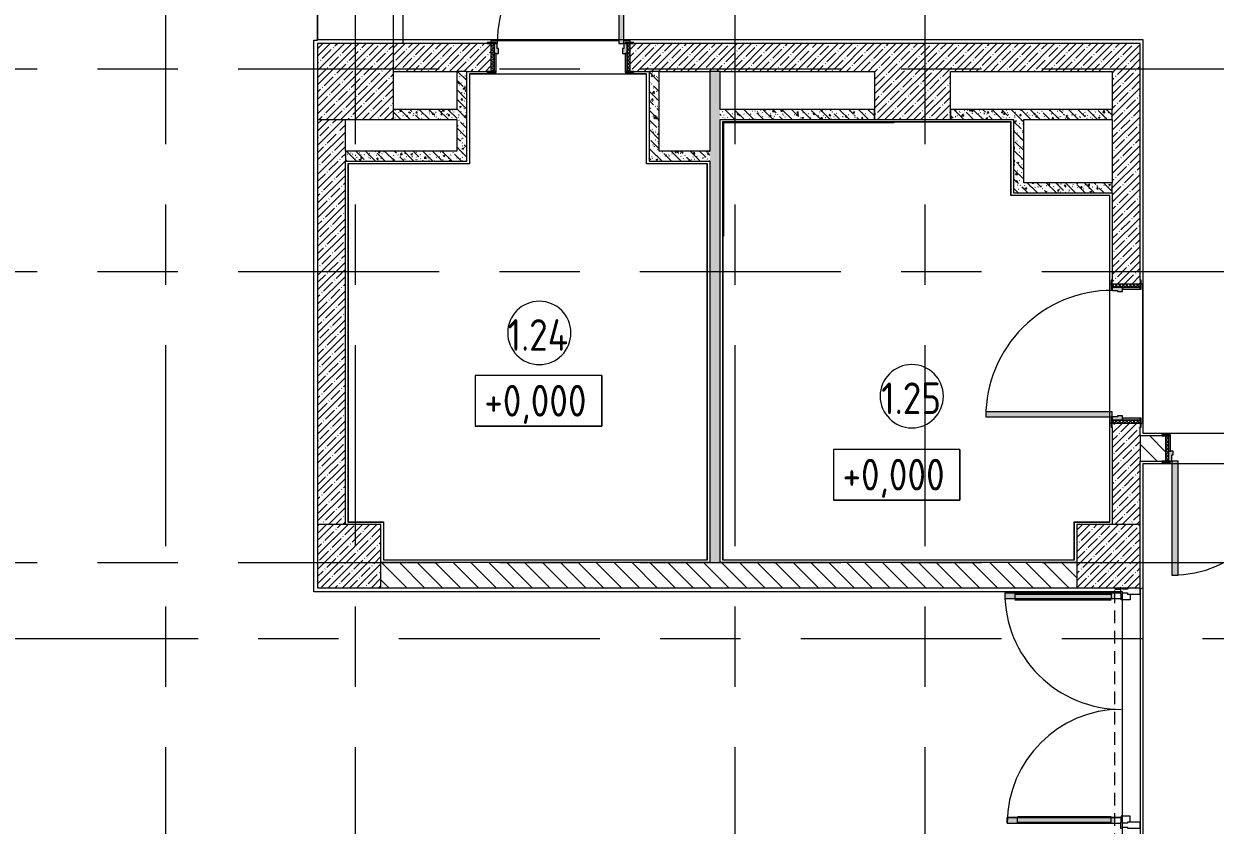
# Model space of a CAD drawing. Header units: millimetres. Extents: x -4029 to 232974, y -8553 to 104777.
# Drawn here: x 11389 to 20803, y 9025 to 15355 of the extents above; entities that cross this region are included whole.
import ezdxf

# ---------------------------------------------------------------- set-up
doc = ezdxf.new("R2010")
doc.units = ezdxf.units.MM
doc.linetypes.add('200_ШТРИХ__ш1_п0_6_', pattern=[160, 100, -60])
doc.linetypes.add('Осевая', pattern=[3175, 635, -476.25, 1587.5, -476.25])
for name, color, linetype, lineweight in [('A-AREA-BNDY', 7, 'Continuous', 9), ('A-AREA-IDEN', 7, 'Continuous', 9), ('A-DETL-MBND-1', 7, '200_ШТРИХ__ш1_п0_6_', 9), ('A-GLAZ-CWMG', 7, 'Continuous', 9), ('A-WALL-1', 7, 'Continuous', 13), ('G-ANNO-DIMS', 7, 'Continuous', 9), ('I-WALL', 7, 'Continuous', 9), ('S-COLS', 7, 'Continuous', 9), ('Оси-2', 7, 'Осевая', 9)]:
    doc.layers.add(name, color=color, linetype=linetype, lineweight=lineweight)
for name, color, linetype, lineweight, true_color in [('A-DETL-GENF-2', 7, 'Continuous', 9, 0xe2e2e2), ('A-DETL-GENF-3', 7, 'Continuous', 9, 0xaaaaaa), ('A-DOOR-1', 7, 'Continuous', 9, 0xaaaaaa), ('A-DOOR-2', 7, 'Continuous', 9, 0xe2e2e2), ('A-DOOR-FRAM-1', 7, 'Continuous', 9, 0xe2e2e2), ('A-DOOR-FRAM-2', 7, 'Continuous', 9, 0xaaaaaa), ('A-FLOR-1', 7, 'Continuous', 9, 0xaaaaaa), ('I-WALL-1', 7, 'Continuous', 9, 0x787878)]:
    doc.layers.add(name, color=color, linetype=linetype, lineweight=lineweight, true_color=true_color)
doc.styles.add('GOST Common', font='', dxfattribs={"width": 0.9, "height": 250})
doc.styles.get('GOST Common').set_extended_font_data('GOST Common')
pattern_1 = [(45, (0, 0), (-57.02463, 57.02463), []), (45, (57.025, 0), (-57.02463, 57.02463), [100.806, -20.161, 3.353, -16.808])]
pattern_2 = [(135, (0, 0), (-70.71068, -70.71068), [])]
pattern_3 = [(135, (1751.41, 174.685), (-14.14214, -14.14214), []), (225, (1751.41, 174.685), (14.14214, -14.14214), [])]
pattern_4 = [(45, (-371.384, 174.685), (-14.1421, 14.1421), []), (135, (-371.384, 174.685), (-14.1421, -14.1421), [])]
pattern_5 = [(135, (0, 0), (-75.43415, -75.43415), [106.68, -17.78, 3.556, -17.78]), (135, (0, 75.39), (-75.43415, -75.43415), []), (50, (0, 0), (127.5292, -11.15758), [13.335, -146.685]), (355, (0, 0), (-24.66966, 133.74), [10.668, -117.348]), (100.451, (10.63, -0.93), (102.85973, 122.5818), [11.333, -124.663]), (46.184, (0, 35.56), (189.7552, -29.4304), [20.002, -220.027]), (96.636, (15.81, 33.1), (166.1822, 173.1996), [17, -186.995]), (351.184, (0, 35.56), (166.184, 173.1976), [16.002, -176.022]), (21, (17.78, 26.67), (106.13027, -71.58603), [13.335, -146.685]), (326, (17.78, 26.67), (43.2619, 128.93175), [10.668, -117.348]), (71.451, (26.62, 20.7), (149.392, 57.34505), [11.333, -124.663]), (37.5, (0, 0), (2.16223, 59.18836), [3.353, -112.573, 3.353, -115.773, -117.793]), (37.5, (0, 0), (2.16223, 59.18836), [-235.052, 3.353, -114.44]), (7.5, (0, 0), (46.77386, 70.12615), [3.353, -64.567, 3.353, -109.906, -44.894]), (7.5, (0, 0), (46.77386, 70.12615), [-181.178, 3.353, -41.542]), (327.5, (-39.65, 0), (94.91367, -4.01009), [3.353, -41.097, 3.353, -135.331, -184.023]), (327.5, (-39.65, 0), (94.91367, -4.01009), [-183.134, 3.353, -180.67]), (317.5, (-57.43, 0), (103.69057, 17.79882), [3.353, -54.432, 3.353, -88.748, -130.683]), (317.5, (-57.43, 0), (103.69057, 17.79882), [-149.885, 3.353, -127.33])]

# ---------------------------------------------------------------- blocks, each defined once
blk = doc.blocks.new('BSC_Колонна _Прямоугольная - 600х600-V3-План монтажа стен и перегородок 1 этажа в осях 1-12')
at = {"layer": 'S-COLS'}
h = blk.add_hatch(dxfattribs=at)
h.set_pattern_fill('FP_7', color=256, style=0, pattern_type=2)
h.set_pattern_definition([(45, (-14010, -14900), (-57.02463, 57.02463), []), (45, (-13952.975, -14900), (-57.02463, 57.02463), [100.806, -20.161, 3.353, -16.808])])
h.paths.add_polyline_path([(-80, -300), (300, -300), (300, 300), (-300, 300), (-300, -300)])
for p, q in [((300, 300), (-300, 300)), ((-300, 300), (-300, -300)), ((300, -300), (300, 300)), ((-300, -300), (300, -300))]:
    blk.add_line(p, q, dxfattribs=at)
blk = doc.blocks.new('Дверь_Витражная_остекление_ - ДВН_CОШ в витраже-31920700-План монтажа стен и перегородок 1 этажа в осях 1-12')
at = {"layer": 'A-DETL-GENF-2'}
for points in [[(-865, -360.3), (-865, -60.3), (-910, -60.3), (-910, -930), (-865, -930), (-865, -880.3)], [(910, -910), (910, -60.3), (865, -60.3), (865, -910)]]:
    blk.add_hatch(color=256, dxfattribs=at).paths.add_polyline_path(points)
at = {"layer": 'A-DETL-GENF-3'}
for p, q in [((-900, 60), (-855, 60)), ((-855, 60), (-855, -10)), ((900, 60), (855, 60)), ((855, 60), (855, -10)), ((-910, -930), (-910, -17)), ((-910, -17), (-910, -930)), ((-910, -90), (-865, -90)), ((-865, -10), (-900, -10)), ((-865, -10), (-900, -10)), ((-855, -10), (-900, -10)), ((-900, -850), (-900, -90)), ((-865, -930), (-865, -10)), ((-865, -930), (-865, -10)), ((-856, -850), (-856, -90)), ((855, -10), (900, -10)), ((856, -830), (856, -90)), ((865, -10), (900, -10)), ((865, -910), (865, -10)), ((865, -10), (865, -910)), ((900, -10), (865, -10)), ((910, -90), (865, -90)), ((900, -830), (900, -90)), ((910, -910), (910, -17)), ((910, -910), (910, -17)), ((910, -830), (865, -830)), ((-910, -850), (-865, -850)), ((-910, -930), (-865, -930)), ((-910, -930), (-865, -930)), ((910, -910), (865, -910)), ((865, -910), (910, -910))]:
    blk.add_line(p, q, dxfattribs=at)
at = {"layer": 'A-DOOR-1'}
for p, q in [((-910, -930), (-910, -17)), ((910, -910), (910, -17))]:
    blk.add_line(p, q, dxfattribs=at)
for centre, radius, start, end in [((-910, -10), 920, 270, 0), ((910, -10), 900, 180, 270)]:
    blk.add_arc(centre, radius, start, end, dxfattribs=at)
blk = doc.blocks.new('Прямоугольный импост - Импост структурный с накладкой - 160мм Темный-31915521-План монтажа стен и перегородок 1 этажа в осях 1-12')
at = {"layer": 'A-GLAZ-CWMG'}
for p, q in [((-25, 17), (25, 17)), ((-15, 0), (-25, 0)), ((-15, -40), (-15, 0)), ((25, 0), (15, 0)), ((15, 0), (15, -40)), ((25, 17), (25, 0)), ((-25, -40), (-15, -40)), ((15, -40), (25, -40)), ((25, -40), (25, -140)), ((25, -140), (-25, -140))]:
    blk.add_line(p, q, dxfattribs=at)
blk = doc.blocks.new('Прямоугольный импост - Импост структурный с накладкой - 160мм Темный-30755591-План монтажа стен и перегородок 1 этажа в осях 1-12')
at = {"layer": 'A-GLAZ-CWMG'}
for p, q in [((-25, 0), (-25, 17)), ((-25, 17), (25, 17)), ((-15, 0), (-25, 0)), ((-15, -40), (-15, 0)), ((25, 0), (15, 0)), ((15, 0), (15, -40)), ((25, 17), (25, 0)), ((-25, -140), (-25, -40)), ((-25, -40), (-15, -40)), ((15, -40), (25, -40)), ((25, -40), (25, -140)), ((25, -140), (-25, -140))]:
    blk.add_line(p, q, dxfattribs=at)
blk = doc.blocks.new('110_Дверь_СКБ_1Ст_Внутренняя1 - Д-13 1100x2100h_кладовая-33288301-План монтажа стен и перегородок 1 этажа в осях 1-12')
at = {"layer": 'A-DOOR-1'}
h = blk.add_hatch(dxfattribs=at)
h.set_pattern_fill('FP_41', color=256, style=0, pattern_type=2)
h.set_pattern_definition(pattern_3)
h.paths.add_polyline_path([(558.8, -110), (562.5, -110), (562.5, 110), (537.5, 110), (537.5, -110)])
at = {"layer": 'A-DOOR-2'}
h = blk.add_hatch(color=256, dxfattribs=at)
h.paths.add_polyline_path([(537.5, 30), (537.5, 110), (512.5, 110), (512.5, 70), (502.5, 70), (502.5, 30), (533.2, 30)])
h.paths.add_polyline_path([(-497.5, 30), (-477.5, 30), (-477.5, 70), (-487.5, 70), (-487.5, 110), (-512.5, 110), (-512.5, 30)])
at = {"layer": 'A-DOOR-FRAM-1'}
for points in [[(512.5, 110), (512.5, 1110), (472.5, 1110), (472.5, 110)], [(-512.5, 110), (-497.5, 110), (-497.5, 118), (-567.5, 118), (-567.5, 110), (-537.5, 110)], [(522.5, 110), (592.5, 110), (592.5, 118), (522.5, 118)], [(-497.5, -110), (-497.5, 30), (-512.5, 30), (-512.5, -110)], [(537.5, -110), (537.5, 30), (522.5, 30), (522.5, -110)], [(-567.5, -118), (-497.5, -118), (-497.5, -110), (-567.5, -110)], [(537.5, -118), (592.5, -118), (592.5, -110), (522.5, -110), (522.5, -118)]]:
    blk.add_hatch(color=256, dxfattribs=at).paths.add_polyline_path(points)
at = {"layer": 'A-DOOR-FRAM-2'}
h = blk.add_hatch(dxfattribs=at)
h.set_pattern_fill('FP_42', color=256, style=0, pattern_type=2)
h.set_pattern_definition(pattern_4)
h.paths.add_polyline_path([(-537.5, -110), (-512.5, -110), (-512.5, 110), (-537.5, 110)])
at = {"layer": 'A-DOOR-1'}
for p, q in [((512.5, 1110), (472.5, 1110)), ((472.5, 1110), (472.5, 110)), ((512.5, 110), (512.5, 1110)), ((472.5, 110), (512.5, 110))]:
    blk.add_line(p, q, dxfattribs=at)
blk.add_arc((512.5, 110), 1000, 90, 180, dxfattribs=at)
at = {"layer": 'A-DOOR-FRAM-2'}
for p, q in [((-497.5, 118), (-567.5, 118)), ((-567.5, 118), (-567.5, 110)), ((-567.5, 110), (-497.5, 110)), ((-512.5, 110), (-537.5, 110)), ((-537.5, 110), (-537.5, -110)), ((-487.5, 110), (-512.5, 110)), ((-512.5, 110), (-512.5, 30)), ((-512.5, -110), (-512.5, 110)), ((-497.5, 110), (-512.5, 110)), ((-512.5, 110), (-512.5, 109)), ((-512.5, 109), (-497.5, 109)), ((-497.5, 110), (-497.5, 118)), ((-497.5, 109), (-497.5, 110)), ((-487.5, 70), (-487.5, 110)), ((512.5, 110), (512.5, 70)), ((537.5, 110), (512.5, 110)), ((592.5, 118), (522.5, 118)), ((522.5, 118), (522.5, 110)), ((537.5, 110), (522.5, 110)), ((522.5, 110), (522.5, 109)), ((522.5, 110), (592.5, 110)), ((522.5, 109), (537.5, 109)), ((537.5, 30), (537.5, 110)), ((562.5, 110), (537.5, 110)), ((537.5, 110), (537.5, -110)), ((537.5, 109), (537.5, 110)), ((562.5, -110), (562.5, 110)), ((592.5, 110), (592.5, 118)), ((-512.5, 30), (-477.5, 30)), ((-497.5, 30), (-512.5, 30)), ((-512.5, 30), (-512.5, -110)), ((-497.5, -110), (-497.5, 30)), ((-477.5, 70), (-487.5, 70)), ((-477.5, 30), (-477.5, 70)), ((512.5, 70), (502.5, 70)), ((502.5, 70), (502.5, 30)), ((502.5, 30), (537.5, 30)), ((537.5, 30), (522.5, 30)), ((522.5, 30), (522.5, -110)), ((537.5, -110), (537.5, 30)), ((-497.5, -110), (-567.5, -110)), ((-567.5, -110), (-567.5, -118)), ((-567.5, -118), (-497.5, -118)), ((-537.5, -110), (-512.5, -110)), ((-512.5, -110), (-497.5, -110)), ((-497.5, -118), (-497.5, -110)), ((522.5, -110), (537.5, -110)), ((592.5, -110), (522.5, -110)), ((522.5, -110), (522.5, -118)), ((522.5, -118), (592.5, -118)), ((537.5, -110), (562.5, -110)), ((592.5, -118), (592.5, -110))]:
    blk.add_line(p, q, dxfattribs=at)
blk = doc.blocks.new('DOR__перегородка__Прямоугольная - ТП-2_ Вн_ДПГ_9480х4200h_2-23998078-План монтажа стен и перегородок 1 этажа в осях 1-12')
at = {"layer": 'A-DOOR-1'}
for p, q in [((0, 0), (2650, 0)), ((3250, 0), (6400, 0)), ((7000, 0), (9480, 0)), ((0, -75), (1987.4, -75)), ((2137.4, -75), (4324.5, -75)), ((4474.5, -75), (4486.7, -75)), ((4636.7, -75), (6823.8, -75)), ((6973.8, -75), (6985, -75)), ((7135, -75), (9323.2, -75)), ((9105.2, -200.9), (9105.2, -75)), ((9180.2, -157.6), (9180.2, -75)), ((9255.2, -114.3), (9255.2, -75)), ((9473.2, -75), (9480, -75)), ((9330.2, -1474.2), (9330.2, -157.6)), ((9405.2, -1474.2), (9405.2, -114.3)), ((9180.2, -1474.2), (9180.2, -244.2)), ((9255.2, -1474.2), (9255.2, -200.9)), ((9105.2, -1474.2), (9105.2, -287.5)), ((9480, -1474.2), (9480, -450)), ((9105.2, -1474.2), (9480, -1474.2))]:
    blk.add_line(p, q, dxfattribs=at)
at = {"layer": 'A-DOOR-FRAM-2'}
for p, q in [((2019.1, -6.7), (1981.6, -71.7)), ((1981.6, -71.7), (3193.9, -771.8)), ((3231.5, -706.9), (2019.1, -6.7)), ((4442.7, -6.7), (3230.4, -706.9)), ((3267.9, -771.8), (4480.3, -71.7)), ((4480.3, -71.7), (4442.7, -6.7)), ((4518.4, -6.7), (4480.9, -71.7)), ((4480.9, -71.7), (5693.3, -771.8)), ((5730.8, -706.9), (4518.4, -6.7)), ((6942.1, -6.7), (5729.7, -706.9)), ((5767.3, -771.8), (6979.6, -71.7)), ((6979.6, -71.7), (6942.1, -6.7)), ((7016.7, -6.7), (6979.2, -71.7)), ((6979.2, -71.7), (8191.6, -771.8)), ((8229.1, -706.9), (7016.7, -6.7)), ((9441.4, -6.7), (8229.1, -706.9)), ((8266.6, -771.8), (9478.9, -71.7)), ((9478.9, -71.7), (9441.4, -6.7)), ((3193.9, -771.8), (3231.5, -706.9)), ((3230.4, -706.9), (3267.9, -771.8)), ((5693.3, -771.8), (5730.8, -706.9)), ((5729.7, -706.9), (5767.3, -771.8)), ((8191.6, -771.8), (8229.1, -706.9)), ((8229.1, -706.9), (8266.6, -771.8))]:
    blk.add_line(p, q, dxfattribs=at)
blk = doc.blocks.new('110_Дверь_СКБ_1Ст_Внутренняя1 - Д-4к_п__1100x2100h_Артистические EI30-23985503-План монтажа стен и перегородок 1 этажа в осях 1-12')
at = {"layer": 'A-DOOR-1'}
h = blk.add_hatch(dxfattribs=at)
h.set_pattern_fill('FP_41', color=256, style=0, pattern_type=2)
h.set_pattern_definition(pattern_3)
h.paths.add_polyline_path([(537.5, -110), (562.5, -110), (562.5, 110), (537.5, 110)])
at = {"layer": 'A-DOOR-2'}
h = blk.add_hatch(color=256, dxfattribs=at)
h.paths.add_polyline_path([(-512.5, 110), (-512.5, 30), (-477.5, 30), (-477.5, 70), (-487.5, 70), (-487.5, 110), (-497.5, 110)])
h.paths.add_polyline_path([(502.5, 54), (502.5, 30), (537.5, 30), (537.5, 110), (512.5, 110), (512.5, 70), (502.5, 70)])
at = {"layer": 'A-DOOR-FRAM-1'}
for points in [[(-487.5, 390), (-487.5, 110), (-447.5, 110), (-447.5, 1110), (-487.5, 1110)], [(-567.5, 117), (-567.5, 110), (-497.5, 110), (-497.5, 118), (-567.5, 118)], [(522.5, 110), (592.5, 110), (592.5, 118), (522.5, 118)], [(-512.5, -110), (-497.5, -110), (-497.5, 30), (-512.5, 30)], [(522.5, -110), (537.5, -110), (537.5, 30), (522.5, 30)], [(-567.5, -118), (-497.5, -118), (-497.5, -110), (-567.5, -110)], [(522.5, -110), (522.5, -118), (592.5, -118), (592.5, -110), (537.5, -110)]]:
    blk.add_hatch(color=256, dxfattribs=at).paths.add_polyline_path(points)
at = {"layer": 'A-DOOR-FRAM-2'}
h = blk.add_hatch(dxfattribs=at)
h.set_pattern_fill('FP_42', color=256, style=0, pattern_type=2)
h.set_pattern_definition(pattern_4)
h.paths.add_polyline_path([(-537.5, -110), (-512.5, -110), (-512.5, 110), (-537.5, 110)])
at = {"layer": 'A-DOOR-1'}
for p, q in [((-487.5, 1110), (-487.5, 110)), ((-447.5, 1110), (-487.5, 1110)), ((-447.5, 110), (-447.5, 1110)), ((-487.5, 110), (-447.5, 110))]:
    blk.add_line(p, q, dxfattribs=at)
blk.add_arc((-487.5, 110), 1000, 360, 90, dxfattribs=at)
at = {"layer": 'A-DOOR-FRAM-2'}
for p, q in [((-497.5, 118), (-567.5, 118)), ((-567.5, 118), (-567.5, 110)), ((-567.5, 110), (-497.5, 110)), ((-512.5, 110), (-537.5, 110)), ((-537.5, 110), (-537.5, -110)), ((-487.5, 110), (-512.5, 110)), ((-512.5, 110), (-512.5, 30)), ((-512.5, -110), (-512.5, 110)), ((-497.5, 110), (-512.5, 110)), ((-512.5, 110), (-512.5, 109)), ((-512.5, 109), (-497.5, 109)), ((-497.5, 110), (-497.5, 118)), ((-497.5, 109), (-497.5, 110)), ((-487.5, 70), (-487.5, 110)), ((512.5, 110), (512.5, 70)), ((537.5, 110), (512.5, 110)), ((592.5, 118), (522.5, 118)), ((522.5, 118), (522.5, 110)), ((537.5, 110), (522.5, 110)), ((522.5, 110), (522.5, 109)), ((522.5, 110), (592.5, 110)), ((522.5, 109), (537.5, 109)), ((537.5, 30), (537.5, 110)), ((562.5, 110), (537.5, 110)), ((537.5, 110), (537.5, -110)), ((537.5, 109), (537.5, 110)), ((562.5, -110), (562.5, 110)), ((592.5, 110), (592.5, 118)), ((-512.5, 30), (-477.5, 30)), ((-497.5, 30), (-512.5, 30)), ((-512.5, 30), (-512.5, -110)), ((-497.5, -110), (-497.5, 30)), ((-477.5, 70), (-487.5, 70)), ((-477.5, 30), (-477.5, 70)), ((512.5, 70), (502.5, 70)), ((502.5, 70), (502.5, 30)), ((502.5, 30), (537.5, 30)), ((537.5, 30), (522.5, 30)), ((522.5, 30), (522.5, -110)), ((537.5, -110), (537.5, 30)), ((-497.5, -110), (-567.5, -110)), ((-567.5, -110), (-567.5, -118)), ((-567.5, -118), (-497.5, -118)), ((-537.5, -110), (-512.5, -110)), ((-512.5, -110), (-497.5, -110)), ((-497.5, -118), (-497.5, -110)), ((522.5, -110), (537.5, -110)), ((592.5, -110), (522.5, -110)), ((522.5, -110), (522.5, -118)), ((522.5, -118), (592.5, -118)), ((537.5, -110), (562.5, -110)), ((592.5, -118), (592.5, -110))]:
    blk.add_line(p, q, dxfattribs=at)
blk = doc.blocks.new('BSC_Колонна _Прямоугольная - 500х500-V30-План монтажа стен и перегородок 1 этажа в осях 1-12')
at = {"layer": 'S-COLS'}
h = blk.add_hatch(dxfattribs=at)
h.set_pattern_fill('FP_46', color=256, style=0, pattern_type=2)
h.set_pattern_definition([(45, (-19960, -11150), (-57.02463, 57.02463), []), (45, (-19902.975, -11150), (-57.02463, 57.02463), [100.806, -20.161, 3.353, -16.808])])
h.paths.add_polyline_path([(50, -250), (250, -250), (250, 250), (-250, 250), (-250, -250), (10, -250)])
for p, q in [((250, 250), (-250, 250)), ((-250, 250), (-250, -250)), ((250, -250), (250, 250)), ((-250, -250), (250, -250))]:
    blk.add_line(p, q, dxfattribs=at)
blk = doc.blocks.new('110_Дверь_СКБ_2Ст - Д-10 1800x2100h_Актовый зал EI30-23435156-План монтажа стен и перегородок 1 этажа в осях 1-12')
at = {"layer": 'A-DOOR-1'}
h = blk.add_hatch(dxfattribs=at)
h.set_pattern_fill('FP_50', color=256, style=0, pattern_type=2)
h.set_pattern_definition([(135, (1351.41, 164.685), (-14.1421, -14.1421), []), (225, (1351.41, 164.685), (14.1421, -14.1421), [])])
h.paths.add_polyline_path([(937.5, 100), (937.5, -100), (962.5, -100), (962.5, 100)])
at = {"layer": 'A-DOOR-2'}
for points in [[(-887.5, 1000), (-887.5, 100), (-837.5, 100), (-837.5, 1000)], [(862.5, 1000), (862.5, 100), (912.5, 100), (912.5, 1000)]]:
    blk.add_hatch(color=256, dxfattribs=at).paths.add_polyline_path(points)
h = blk.add_hatch(color=256, dxfattribs=at)
h.paths.add_polyline_path([(912.5, 100), (912.5, 50), (902.5, 50), (902.5, 20), (937.5, 20), (937.5, 100)])
h.paths.add_polyline_path([(-887.5, 100), (-912.5, 100), (-912.5, 20), (-877.5, 20), (-877.5, 50), (-887.5, 50)])
at = {"layer": 'A-DOOR-FRAM-1'}
for points in [[(-937.5, 108), (-967.5, 108), (-967.5, 100), (-897.5, 100), (-897.5, 108), (-916.5, 108)], [(962.5, 108), (922.5, 108), (922.5, 100), (992.5, 100), (992.5, 108)], [(-897.5, 20), (-912.5, 20), (-912.5, -100), (-897.5, -100)], [(937.5, 20), (922.5, 20), (922.5, -100), (937.5, -100)], [(-897.5, -100), (-967.5, -100), (-967.5, -108), (-897.5, -108)], [(962.5, -100), (922.5, -100), (922.5, -108), (992.5, -108), (992.5, -100)]]:
    blk.add_hatch(color=256, dxfattribs=at).paths.add_polyline_path(points)
at = {"layer": 'A-DOOR-FRAM-2'}
h = blk.add_hatch(dxfattribs=at)
h.set_pattern_fill('FP_51', color=256, style=0, pattern_type=2)
h.set_pattern_definition([(45, (-771.384, 164.685), (-14.1421, 14.1421), []), (135, (-771.384, 164.685), (-14.1421, -14.1421), [])])
h.paths.add_polyline_path([(-937.5, 100), (-937.5, -100), (-912.5, -100), (-912.5, 100)])
at = {"layer": 'A-DOOR-1'}
for p, q in [((-887.5, 1000), (-887.5, 100)), ((-837.5, 1000), (-887.5, 1000)), ((-837.5, 100), (-837.5, 1000)), ((912.5, 1000), (862.5, 1000)), ((862.5, 1000), (862.5, 100)), ((912.5, 100), (912.5, 1000)), ((-887.5, 100), (-837.5, 100)), ((862.5, 100), (912.5, 100))]:
    blk.add_line(p, q, dxfattribs=at)
for centre, start, end in [((-887.5, 100), 0, 90), ((912.5, 100), 90, 180)]:
    blk.add_arc(centre, 900, start, end, dxfattribs=at)
at = {"layer": 'A-DOOR-FRAM-2'}
for p, q in [((-897.5, 108), (-967.5, 108)), ((-967.5, 108), (-967.5, 100)), ((-967.5, 100), (-897.5, 100)), ((-912.5, 100), (-937.5, 100)), ((-937.5, 100), (-937.5, -100)), ((-887.5, 100), (-912.5, 100)), ((-912.5, 100), (-912.5, 20)), ((-912.5, -100), (-912.5, 100)), ((-897.5, 100), (-897.5, 108)), ((-887.5, 50), (-887.5, 100)), ((912.5, 100), (912.5, 50)), ((937.5, 100), (912.5, 100)), ((992.5, 108), (922.5, 108)), ((922.5, 108), (922.5, 100)), ((922.5, 100), (992.5, 100)), ((937.5, 20), (937.5, 100)), ((962.5, 100), (937.5, 100)), ((937.5, 100), (937.5, -100)), ((962.5, -100), (962.5, 100)), ((992.5, 100), (992.5, 108)), ((-912.5, 20), (-877.5, 20)), ((-897.5, 20), (-912.5, 20)), ((-912.5, 20), (-912.5, -100)), ((-897.5, -100), (-897.5, 20)), ((-877.5, 50), (-887.5, 50)), ((-877.5, 20), (-877.5, 50)), ((912.5, 50), (902.5, 50)), ((902.5, 50), (902.5, 20)), ((902.5, 20), (937.5, 20)), ((937.5, 20), (922.5, 20)), ((922.5, 20), (922.5, -100)), ((937.5, -100), (937.5, 20)), ((-897.5, -100), (-967.5, -100)), ((-967.5, -100), (-967.5, -108)), ((-967.5, -108), (-897.5, -108)), ((-937.5, -100), (-912.5, -100)), ((-912.5, -100), (-897.5, -100)), ((-897.5, -108), (-897.5, -100)), ((922.5, -100), (937.5, -100)), ((992.5, -100), (922.5, -100)), ((922.5, -100), (922.5, -108)), ((922.5, -108), (992.5, -108)), ((937.5, -100), (962.5, -100)), ((992.5, -108), (992.5, -100))]:
    blk.add_line(p, q, dxfattribs=at)
blk = doc.blocks.new('BSC_Колонна _Прямоугольная - 500х500-V38-План монтажа стен и перегородок 1 этажа в осях 1-12')
at = {"layer": 'S-COLS'}
h = blk.add_hatch(dxfattribs=at)
h.set_pattern_fill('FP_64', color=256, style=0, pattern_type=2)
h.set_pattern_definition([(45, (-13960, -11150), (-57.02463, 57.02463), []), (45, (-13902.975, -11150), (-57.02463, 57.02463), [100.806, -20.161, 3.353, -16.808])])
h.paths.add_polyline_path([(-250, -250), (250, -250), (250, 250), (-250, 250), (-250, 247.8)])
for p, q in [((250, 250), (-250, 250)), ((-250, 250), (-250, -250)), ((250, -250), (250, 250)), ((-250, -250), (250, -250))]:
    blk.add_line(p, q, dxfattribs=at)
blk = doc.blocks.new('BSC_Колонна _Прямоугольная - 500х500-21690934-План монтажа стен и перегородок 1 этажа в осях 1-12')
at = {"layer": 'S-COLS'}
for p, q in [((250, 250), (-250, 250)), ((-250, 250), (-250, -250)), ((250, -250), (250, 250)), ((-250, -250), (250, -250))]:
    blk.add_line(p, q, dxfattribs=at)
blk = doc.blocks.new('Прямоугольный импост - Импост структурный с накладкой - 160мм-31915517-План монтажа стен и перегородок 1 этажа в осях 1-12')
at = {"layer": 'A-GLAZ-CWMG'}
for p, q in [((0, 17), (-50, 17)), ((-50, 17), (-50, 0)), ((-50, 0), (-40, 0)), ((-40, 0), (-40, -40)), ((-10, -40), (-10, 0)), ((-10, 0), (0, 0)), ((-40, -40), (-50, -40)), ((-50, -40), (-50, -140)), ((0, -40), (-10, -40)), ((-50, -140), (0, -140))]:
    blk.add_line(p, q, dxfattribs=at)
blk = doc.blocks.new('Марка_Помещения - Номер-25198446-План монтажа стен и перегородок 1 этажа в осях 1-12')
at = {"layer": 'A-AREA-IDEN'}
for start, end in [(360, 180), (180, 360)]:
    blk.add_arc((0, 0), 2.5, start, end, dxfattribs=at)
blk = doc.blocks.new('Высотные отметки - 10х4_h_-17668695-План монтажа стен и перегородок 1 этажа в осях 1-12')
at = {"layer": 'G-ANNO-DIMS'}
for p, q in [((-5, 4), (-5, 0)), ((5, 4), (-5, 4)), ((5, 4), (-5, 4)), ((-5, 4), (-5, 0)), ((5, 4), (5, 0)), ((5, 0), (5, 4)), ((5, 0), (-5, 0)), ((-5, 0), (5, 0))]:
    blk.add_line(p, q, dxfattribs=at)

msp = doc.modelspace()

# ---------------------------------------------------------------- hatches: boundary and pattern name
at = {"layer": 'I-WALL'}
h = msp.add_hatch(dxfattribs=at)
h.set_pattern_fill('FP_1', color=256, style=0, pattern_type=2)
h.set_pattern_definition(pattern_1)
h.paths.add_polyline_path([(14310, 14980), (15080, 14980), (15080, 15200), (14310, 15200), (14310, 15000)])
h.paths.add_polyline_path([(19970, 14980), (20210, 14980), (20210, 15200), (18710.2566, 15200), (18710.2566, 14980), (19766.2086, 14980)])
h.paths.add_polyline_path([(16330, 14980), (18110.2566, 14980), (18110.2566, 15200), (16180, 15200), (16180, 14980), (16310, 14980)])
h = msp.add_hatch(dxfattribs=at)
h.set_pattern_fill('FP_1', color=256, style=0, pattern_type=2)
h.set_pattern_definition(pattern_1)
h.paths.add_polyline_path([(20210, 11400), (20210, 12200), (19990, 12200), (19990, 11400), (20010, 11400)])
h.paths.add_polyline_path([(19990, 13300), (20210, 13300), (20210, 14980), (19990, 14980), (19990, 13330)])
h = msp.add_hatch(dxfattribs=at)
h.set_pattern_fill('FP_1', color=256, style=0, pattern_type=2)
h.set_pattern_definition(pattern_1)
h.paths.add_polyline_path([(13710, 11400), (13930, 11400), (13930, 14600), (13710, 14600), (13710, 11420)])
h = msp.add_hatch(dxfattribs=at)
h.set_pattern_fill('FP_18', color=256, style=0, pattern_type=2)
h.set_pattern_definition(pattern_2)
h.paths.add_polyline_path([(20210, 11899.9998), (20410, 11899.9998), (20410, 12099.9998), (20210, 12099.9998)])
h.paths.add_polyline_path([(22570, 11899.9998), (22590, 11899.9998), (22590, 12099.9998), (22310, 12099.9998), (22310, 11899.9998), (22456.7624, 11899.9998)])
h = msp.add_hatch(dxfattribs=at)
h.set_pattern_fill('FP_18', color=256, style=0, pattern_type=2)
h.set_pattern_definition(pattern_2)
h.paths.add_polyline_path([(19190, 10900), (19710, 10900), (19710, 11100), (14210, 11100), (14210, 10900), (17075.6547, 10900)])
at = {"layer": 'I-WALL-1'}
h = msp.add_hatch(dxfattribs=at)
h.set_pattern_fill('FP_43', color=256, style=0, pattern_type=2)
h.set_pattern_definition(pattern_5)
h.paths.add_polyline_path([(14890, 14350), (14890, 14980), (14810, 14980), (14810, 14350)])
h = msp.add_hatch(dxfattribs=at)
h.set_pattern_fill('FP_43', color=256, style=0, pattern_type=2)
h.set_pattern_definition(pattern_5)
h.paths.add_polyline_path([(16330, 14350), (16410, 14350), (16410, 14980), (16330, 14980), (16330, 14832.9965)])
h = msp.add_hatch(dxfattribs=at)
h.set_pattern_fill('FP_43', color=256, style=0, pattern_type=2)
h.set_pattern_definition(pattern_5)
h.paths.add_polyline_path([(16890, 11100), (16890, 14980), (16810, 14980), (16810, 11100)])
h = msp.add_hatch(dxfattribs=at)
h.set_pattern_fill('FP_43', color=256, style=0, pattern_type=2)
h.set_pattern_definition(pattern_5)
h.paths.add_polyline_path([(14788.6666, 14600), (14810, 14600), (14810, 14680), (14310, 14680), (14310, 14600), (14385.1008, 14600)])
h = msp.add_hatch(dxfattribs=at)
h.set_pattern_fill('FP_43', color=256, style=0, pattern_type=2)
h.set_pattern_definition(pattern_5)
h.paths.add_polyline_path([(16890, 14600), (18110, 14600), (18110, 14680), (16890, 14680)])
h = msp.add_hatch(dxfattribs=at)
h.set_pattern_fill('FP_43', color=256, style=0, pattern_type=2)
h.set_pattern_definition(pattern_5)
h.paths.add_polyline_path([(19210, 14600), (19990, 14600), (19990, 14680), (18710.2566, 14680), (18710.2566, 14600), (19190, 14600)])
h = msp.add_hatch(dxfattribs=at)
h.set_pattern_fill('FP_43', color=256, style=0, pattern_type=2)
h.set_pattern_definition(pattern_5)
h.paths.add_polyline_path([(19290, 14020), (19290, 14600), (19210, 14600), (19210, 14020)])
h = msp.add_hatch(dxfattribs=at)
h.set_pattern_fill('FP_43', color=256, style=0, pattern_type=2)
h.set_pattern_definition(pattern_5)
h.paths.add_polyline_path([(14230, 14270), (14890, 14270), (14890, 14350), (13930, 14350), (13930, 14270), (13950, 14270)])
h = msp.add_hatch(dxfattribs=at)
h.set_pattern_fill('FP_43', color=256, style=0, pattern_type=2)
h.set_pattern_definition(pattern_5)
h.paths.add_polyline_path([(16410, 14270), (16810, 14270), (16810, 14350), (16330, 14350), (16330, 14270), (16338.2608, 14270)])
h = msp.add_hatch(dxfattribs=at)
h.set_pattern_fill('FP_43', color=256, style=0, pattern_type=2)
h.set_pattern_definition(pattern_5)
h.paths.add_polyline_path([(19290, 14020), (19990, 14020), (19990, 14100), (19290, 14100)])
at = {"layer": 'S-COLS'}
h = msp.add_hatch(dxfattribs=at)
h.set_pattern_fill('FP_1', color=256, style=0, pattern_type=2)
h.set_pattern_definition(pattern_1)
h.paths.add_polyline_path([(18710.2566, 14600), (18710.2566, 15200), (18110.2566, 15200), (18110.2566, 14600)])

# ---------------------------------------------------------------- linework, layer by layer
at = {"layer": 'A-AREA-BNDY', "flags": 128}
for points in [[(21879, 26848.9999), (20221, 26848.9999), (20221, 26476.1866), (18741.2566, 26476.1866), (18741.2566, 26269), (18079.2566, 26269), (18079.2566, 26473.9999), (14781, 26473.9999), (14781, 24658.9999), (13710, 24658.9999), (13710, 22232), (14341, 22232), (14341, 21569), (13710, 21569), (13710, 18490.0001), (14341, 18490.0001), (14341, 17821.0001), (13710, 17821.0001), (13710, 15231.0001), (20231, 15231.0001), (20231, 12120.9998), (22569, 12120.9998)], [(7660, 7921), (20070.2565, 7921), (20070.2565, 10868.5), (13679, 10868.5), (13679, 15225.5001), (13710, 15225.5001), (13710, 17825.5001)]]:
    msp.add_lwpolyline(points, dxfattribs=at)
for points in [[(16789, 14249), (16309, 14249), (16309, 14959), (14911, 14959), (14911, 14249), (13951, 14249), (13951, 11421), (14231, 11421), (14231, 11121), (16789, 11121)], [(19189, 14579), (18264.5, 14579), (18264.5, 14573), (16918, 14573), (16918, 13679), (16911, 13679), (16911, 11121), (19689, 11121), (19689, 11421), (19969, 11421), (19969, 13999), (19189, 13999)], [(28040, 7921), (28040, 10879), (22569, 10879), (22569, 11878.9998), (20231, 11878.9998), (20231, 10900), (20210, 10890), (20210, 7921)]]:
    msp.add_lwpolyline(points, close=True, dxfattribs=at)
at = {"layer": 'A-DETL-MBND-1'}
for p, q in [((20010, 7900), (20010, 10890)), ((20010, 10890), (20053.2565, 10890)), ((20210, 10850.1026), (20210, 9049.9743))]:
    msp.add_line(p, q, dxfattribs=at)
at = {"layer": 'A-FLOR-1'}
for p, q in [((16090, 15220), (15080, 15220)), ((15080, 15220), (15080, 15208)), ((16180, 15220), (16130, 15220)), ((16180, 15208), (16180, 15220)), ((15080, 14972), (15080, 14960)), ((16180, 14960), (16180, 14972)), ((15080, 14960), (14910, 14960)), ((14910, 14960), (14910, 14250)), ((16310, 14960), (16180, 14960)), ((16310, 14250), (16310, 14960)), ((19190, 14580), (16910, 14580)), ((16910, 14580), (16910, 11120)), ((19190, 14000), (19190, 14580)), ((14910, 14250), (13950, 14250)), ((13950, 14250), (13950, 11420)), ((16790, 14250), (16310, 14250)), ((16790, 11120), (16790, 14250)), ((19970, 14000), (19190, 14000)), ((19970, 13300), (19970, 14000)), ((19982, 13300), (19970, 13300)), ((20230, 13300), (20218, 13300)), ((20230, 12200), (20230, 13300)), ((19970, 11420), (19970, 12200)), ((19970, 12200), (19982, 12200)), ((20218, 12200), (20230, 12200)), ((20460, 11879.9998), (20230, 11879.9998)), ((20230, 11879.9998), (20230, 7920)), ((22210, 11879.9998), (20510, 11879.9998)), ((13950, 11420), (14230, 11420)), ((14230, 11420), (14230, 11120)), ((19690, 11120), (19690, 11420)), ((19690, 11420), (19970, 11420)), ((14230, 11120), (16790, 11120)), ((16910, 11120), (19690, 11120))]:
    msp.add_line(p, q, dxfattribs=at)
at = {"layer": 'A-WALL-1'}
for p, q in [((14890, 14980), (14810, 14980)), ((16410, 14980), (16330, 14980)), ((16890, 14980), (16810, 14980)), ((19990, 14600), (19990, 14680)), ((13930, 14350), (13930, 14270)), ((19990, 14020), (19990, 14100)), ((20210, 12099.9998), (20210, 11899.9998)), ((16810, 11100), (16890, 11100))]:
    msp.add_line(p, q, dxfattribs=at)
at = {"layer": 'I-WALL'}
for p, q in [((15050, 15200), (14310, 15200)), ((18110.2566, 15200), (16210, 15200)), ((20210, 15200), (18710.2566, 15200)), ((20210, 13330), (20210, 15200)), ((14310, 14980), (14810, 14980)), ((14810, 14980), (14810, 14680)), ((14890, 14270), (14890, 14980)), ((14890, 14980), (15050, 14980)), ((16210, 14980), (16330, 14980)), ((16330, 14980), (16330, 14270)), ((16410, 14350), (16410, 14980)), ((16410, 14980), (16810, 14980)), ((16810, 14980), (16810, 14350)), ((16890, 14680), (16890, 14980)), ((16890, 14980), (18110.2566, 14980)), ((18710.2566, 14980), (19990, 14980)), ((19990, 14980), (19990, 14680)), ((13710, 14600), (13710, 11400)), ((13930, 14350), (13930, 14600)), ((14810, 14680), (14310, 14680)), ((14310, 14600), (14810, 14600)), ((14810, 14600), (14810, 14350)), ((18110, 14680), (16890, 14680)), ((16890, 11100), (16890, 14600)), ((16890, 14600), (18110, 14600)), ((18110, 14600), (18110, 14680)), ((19990, 14680), (18710.2566, 14680)), ((18710.2566, 14680), (18710.2566, 14600)), ((18710.2566, 14600), (19210, 14600)), ((19210, 14600), (19210, 14020)), ((19290, 14600), (19990, 14600)), ((19290, 14100), (19290, 14600)), ((19990, 14600), (19990, 14100)), ((14810, 14350), (13930, 14350)), ((16810, 14350), (16410, 14350)), ((13930, 11400), (13930, 14270)), ((13930, 14270), (14890, 14270)), ((16330, 14270), (16810, 14270)), ((16810, 14270), (16810, 11100)), ((19990, 14100), (19290, 14100)), ((19210, 14020), (19990, 14020)), ((19990, 14020), (19990, 13330)), ((19990, 12170), (19990, 11400)), ((20210, 12099.9998), (20210, 12170)), ((20380, 12099.9998), (20210, 12099.9998)), ((20210, 11400), (20210, 11899.9998)), ((20210, 11899.9998), (20380, 11899.9998)), ((16810, 11100), (14210, 11100)), ((19710, 11100), (16890, 11100)), ((14210, 10900), (19710, 10900))]:
    msp.add_line(p, q, dxfattribs=at)
at = {"layer": 'S-COLS'}
for p, q in [((18710.2566, 15200), (18110.2566, 15200)), ((18110.2566, 14980), (18110.2566, 14600)), ((18710.2566, 14600), (18710.2566, 14980)), ((18110.2566, 14600), (18710.2566, 14600))]:
    msp.add_line(p, q, dxfattribs=at)
at = {"layer": 'Оси-2'}
for p, q in [((12510, 593.7414), (12510, 24898.0711)), ((14010, 593.7414), (14010, 24898.0711)), ((17010, 593.7414), (17010, 24898.0711)), ((18510, 593.7414), (18510, 24898.0711)), ((-728.7494, 15000), (35660, 15000)), ((-728.7494, 13400), (35660, 13400)), ((-728.7494, 11100), (36035.9723, 11100)), ((541.2506, 10500), (36035.9723, 10500))]:
    msp.add_line(p, q, dxfattribs=at)

# ---------------------------------------------------------------- block references
at = {"layer": 'A-AREA-IDEN', "xscale": 99.99999999999993, "yscale": 99.99999999999993, "zscale": 99.99999999999993}
for p in [(15462.023, 12913.9054), (18405.1868, 12413.9054)]:
    msp.add_blockref('Марка_Помещения - Номер-25198446-План монтажа стен и перегородок 1 этажа в осях 1-12', p, dxfattribs=at)
at = {"layer": 'A-DOOR-1'}
for name, p, rotation in [('DOR__перегородка__Прямоугольная - ТП-2_ Вн_ДПГ_9480х4200h_2-23998078-План монтажа стен и перегородок 1 этажа в осях 1-12', (14310, 15199.9999), 90.00000000000044), ('110_Дверь_СКБ_1Ст_Внутренняя1 - Д-4к_п__1100x2100h_Артистические EI30-23985503-План монтажа стен и перегородок 1 этажа в осях 1-12', (20100, 12737.5), 90), ('110_Дверь_СКБ_2Ст - Д-10 1800x2100h_Актовый зал EI30-23435156-План монтажа стен и перегородок 1 этажа в осях 1-12', (21372.5, 11999.9998), 180), ('Дверь_Витражная_остекление_ - ДВН_CОШ в витраже-31920700-План монтажа стен и перегородок 1 этажа в осях 1-12', (20070.2565, 9950), 269.9999999999999)]:
    msp.add_blockref(name, p, dxfattribs=dict(at, rotation=rotation))
msp.add_blockref('110_Дверь_СКБ_1Ст_Внутренняя1 - Д-13 1100x2100h_кладовая-33288301-План монтажа стен и перегородок 1 этажа в осях 1-12', (15617.5, 15090), dxfattribs=at)
at = {"layer": 'A-GLAZ-CWMG', "extrusion": (0, 0, -1), "rotation": 270.0000000000001}
for name, p in [('Прямоугольный импост - Импост структурный с накладкой - 160мм Темный-31915521-План монтажа стен и перегородок 1 этажа в осях 1-12', (-20070.2565, 10875)), ('Прямоугольный импост - Импост структурный с накладкой - 160мм Темный-30755591-План монтажа стен и перегородок 1 этажа в осях 1-12', (-20070.2565, 9025))]:
    msp.add_blockref(name, p, dxfattribs=at)
at = {"layer": 'A-GLAZ-CWMG', "rotation": 89.99999999999993}
msp.add_blockref('Прямоугольный импост - Импост структурный с накладкой - 160мм-31915517-План монтажа стен и перегородок 1 этажа в осях 1-12', (20070.2565, 10900), dxfattribs=at)
at = {"layer": 'G-ANNO-DIMS', "xscale": 99.99999999999993, "yscale": 99.99999999999993, "zscale": 99.99999999999993}
for p in [(15456.1277, 12176.1262), (18286.2315, 11592.4172)]:
    msp.add_blockref('Высотные отметки - 10х4_h_-17668695-План монтажа стен и перегородок 1 этажа в осях 1-12', p, dxfattribs=at)
at = {"layer": 'S-COLS'}
for name, p in [('BSC_Колонна _Прямоугольная - 600х600-V3-План монтажа стен и перегородок 1 этажа в осях 1-12', (14010, 14900)), ('BSC_Колонна _Прямоугольная - 500х500-V38-План монтажа стен и перегородок 1 этажа в осях 1-12', (13960, 11150)), ('BSC_Колонна _Прямоугольная - 500х500-V30-План монтажа стен и перегородок 1 этажа в осях 1-12', (19960, 11150)), ('BSC_Колонна _Прямоугольная - 500х500-21690934-План монтажа стен и перегородок 1 этажа в осях 1-12', (19960, 11150))]:
    msp.add_blockref(name, p, dxfattribs=at)

# ---------------------------------------------------------------- texts
at = {"layer": 'A-AREA-IDEN', "char_height": 250, "attachment_point": 1, "style": 'GOST Common'}
for s, insert, width in [('1.24', (15211.1399, 13022.4647), 627.721312), ('1.25', (18163.3037, 12522.4647), 606.07575)]:
    msp.add_mtext(s, dxfattribs=dict(at, insert=insert, width=width))
at = {"layer": 'G-ANNO-DIMS', "char_height": 250, "width": 1028.822569, "attachment_point": 1, "line_spacing_factor": 1.022761, "style": 'GOST Common'}
for insert in [(15027.4516, 12502.8332), (17857.5555, 11919.1243)]:
    msp.add_mtext('+0,000', dxfattribs=dict(at, insert=insert))

doc.saveas('drawing.dxf')
